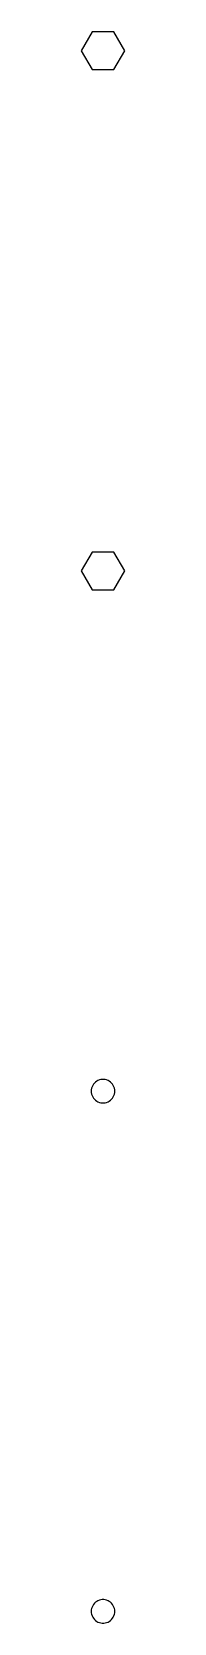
# Model space of a CAD drawing. Header units: metres. Extents: x -5 to 5, y -2 to 334.
import ezdxf

# ---------------------------------------------------------------- set-up
doc = ezdxf.new("R2010")
doc.units = ezdxf.units.M

msp = doc.modelspace()

# ---------------------------------------------------------------- linework, layer by layer
for p, q in [((-2.308, 333.998), (-4.616, 330)), ((2.308, 333.998), (-2.308, 333.998)), ((4.616, 330), (2.308, 333.998)), ((-4.616, 330), (-2.308, 326.002)), ((2.308, 326.002), (4.616, 330)), ((-2.308, 326.002), (2.308, 326.002)), ((-2.308, 223.998), (-4.616, 220)), ((2.308, 223.998), (-2.308, 223.998)), ((4.616, 220), (2.308, 223.998)), ((-4.616, 220), (-2.308, 216.002)), ((2.308, 216.002), (4.616, 220)), ((-2.308, 216.002), (2.308, 216.002)), ((-2.19077, 111.204), (-2.32443, 110.92)), ((-2.02254, 111.469), (-2.19077, 111.204)), ((-1.82242, 111.711), (-2.02254, 111.469)), ((-1.59355, 111.926), (-1.82242, 111.711)), ((-1.33955, 112.111), (-1.59355, 111.926)), ((-1.06444, 112.262), (-1.33955, 112.111)), ((-0.772537, 112.378), (-1.06444, 112.262)), ((-0.468445, 112.456), (-0.772537, 112.378)), ((-0.156967, 112.495), (-0.468445, 112.456)), ((0.156967, 112.495), (-0.156967, 112.495)), ((0.468445, 112.456), (0.156967, 112.495)), ((0.772537, 112.378), (0.468445, 112.456)), ((1.06444, 112.262), (0.772537, 112.378)), ((1.33955, 112.111), (1.06444, 112.262)), ((1.59355, 111.926), (1.33955, 112.111)), ((1.82242, 111.711), (1.59355, 111.926)), ((2.02254, 111.469), (1.82242, 111.711)), ((2.19077, 111.204), (2.02254, 111.469)), ((2.32443, 110.92), (2.19077, 111.204)), ((-2.48029, 110.313), (-2.5, 110)), ((-2.5, 110), (-2.48029, 109.687)), ((-2.42145, 110.622), (-2.48029, 110.313)), ((-2.48029, 109.687), (-2.42145, 109.378)), ((-2.32443, 110.92), (-2.42145, 110.622)), ((-2.42145, 109.378), (-2.32443, 109.08)), ((-2.32443, 109.08), (-2.19077, 108.796)), ((-2.19077, 108.796), (-2.02254, 108.531)), ((-2.02254, 108.531), (-1.82242, 108.289)), ((-1.82242, 108.289), (-1.59355, 108.074)), ((-1.59355, 108.074), (-1.33955, 107.889)), ((-1.33955, 107.889), (-1.06444, 107.738)), ((-1.06444, 107.738), (-0.772537, 107.622)), ((0.772537, 107.622), (1.06444, 107.738)), ((1.06444, 107.738), (1.33955, 107.889)), ((1.33955, 107.889), (1.59355, 108.074)), ((1.59355, 108.074), (1.82242, 108.289)), ((1.82242, 108.289), (2.02254, 108.531)), ((2.02254, 108.531), (2.19077, 108.796)), ((2.19077, 108.796), (2.32443, 109.08)), ((2.42145, 110.622), (2.32443, 110.92)), ((2.32443, 109.08), (2.42145, 109.378)), ((2.48029, 110.313), (2.42145, 110.622)), ((2.42145, 109.378), (2.48029, 109.687)), ((2.5, 110), (2.48029, 110.313)), ((2.48029, 109.687), (2.5, 110)), ((-0.772537, 107.622), (-0.468445, 107.544)), ((-0.468445, 107.544), (-0.156967, 107.505)), ((-0.156967, 107.505), (0.156967, 107.505)), ((0.156967, 107.505), (0.468445, 107.544)), ((0.468445, 107.544), (0.772537, 107.622)), ((-2.48029, 0.313324), (-2.5, 0)), ((-2.5, 0), (-2.48029, -0.313324)), ((-2.42145, 0.621719), (-2.48029, 0.313324)), ((-2.32443, 0.920303), (-2.42145, 0.621719)), ((-2.19077, 1.20438), (-2.32443, 0.920303)), ((-2.02254, 1.46945), (-2.19077, 1.20438)), ((-1.82242, 1.71136), (-2.02254, 1.46945)), ((-1.59355, 1.92627), (-1.82242, 1.71136)), ((-1.33955, 2.11081), (-1.59355, 1.92627)), ((-1.06444, 2.26205), (-1.33955, 2.11081)), ((-0.772537, 2.37764), (-1.06444, 2.26205)), ((-0.468445, 2.4557), (-0.772537, 2.37764)), ((-0.156967, 2.49506), (-0.468445, 2.4557)), ((0.156967, 2.49506), (-0.156967, 2.49506)), ((0.468445, 2.4557), (0.156967, 2.49506)), ((0.772537, 2.37764), (0.468445, 2.4557)), ((1.06444, 2.26205), (0.772537, 2.37764)), ((1.33955, 2.11081), (1.06444, 2.26205)), ((1.59355, 1.92627), (1.33955, 2.11081)), ((1.82242, 1.71136), (1.59355, 1.92627)), ((2.02254, 1.46945), (1.82242, 1.71136)), ((2.19077, 1.20438), (2.02254, 1.46945)), ((2.32443, 0.920303), (2.19077, 1.20438)), ((2.42145, 0.621719), (2.32443, 0.920303)), ((2.48029, 0.313324), (2.42145, 0.621719)), ((2.5, 0), (2.48029, 0.313324)), ((2.48029, -0.313324), (2.5, 0)), ((-2.48029, -0.313324), (-2.42145, -0.621719)), ((-2.42145, -0.621719), (-2.32443, -0.920303)), ((-2.32443, -0.920303), (-2.19077, -1.20438)), ((-2.19077, -1.20438), (-2.02254, -1.46945)), ((-2.02254, -1.46945), (-1.82242, -1.71136)), ((-1.82242, -1.71136), (-1.59355, -1.92627)), ((-1.59355, -1.92627), (-1.33955, -2.11081)), ((-1.33955, -2.11081), (-1.06444, -2.26205)), ((-1.06444, -2.26205), (-0.772537, -2.37764)), ((-0.772537, -2.37764), (-0.468445, -2.4557)), ((-0.468445, -2.4557), (-0.156967, -2.49506)), ((-0.156967, -2.49506), (0.156967, -2.49506)), ((0.156967, -2.49506), (0.468445, -2.4557)), ((0.468445, -2.4557), (0.772537, -2.37764)), ((0.772537, -2.37764), (1.06444, -2.26205)), ((1.06444, -2.26205), (1.33955, -2.11081)), ((1.33955, -2.11081), (1.59355, -1.92627)), ((1.59355, -1.92627), (1.82242, -1.71136)), ((1.82242, -1.71136), (2.02254, -1.46945)), ((2.02254, -1.46945), (2.19077, -1.20438)), ((2.19077, -1.20438), (2.32443, -0.920303)), ((2.32443, -0.920303), (2.42145, -0.621719)), ((2.42145, -0.621719), (2.48029, -0.313324))]:
    msp.add_line(p, q)

doc.saveas('drawing.dxf')
